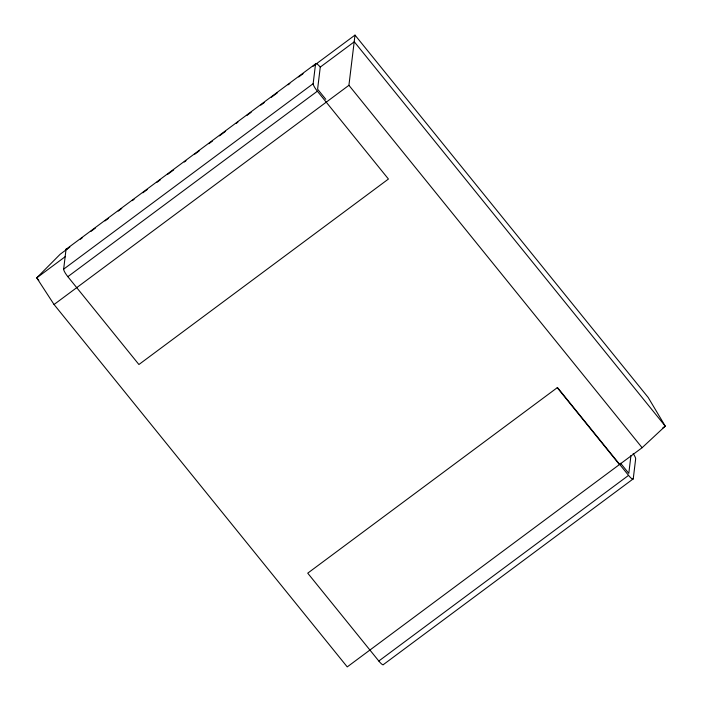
<?xml version="1.0" encoding="UTF-8"?>
<svg xmlns="http://www.w3.org/2000/svg" width="702" height="702" viewBox="0 0 702 702"><rect width="100%" height="100%" fill="white"/><g stroke="black" fill="none" stroke-linecap="round" stroke-linejoin="round"><path stroke-width="1.05" d="M312.75 66.506L355.001 35.1L348.92 85.311L642.119 447.7L347.244 666.9L54.045 304.51L36.732 277.86L60.118 254.299L69.805 247.104M315.558 63.864L313.153 83.687A7.204 1.422 53.4 0 0 317.357 91.19L388.434 179.036L138.917 364.513L67.84 276.667A7.204 1.422 53.4 0 1 63.645 269.164L66.041 249.333L315.558 63.864A8.178 1.615 53.4 0 1 320.27 67.085L317.602 89.18L325.798 99.315M630.958 455.484L628.799 473.367L620.594 463.232M633.239 478.861A7.204 1.422 53.4 0 1 628.553 475.377L557.476 387.522L307.73 573.165L378.808 661.021A7.204 1.422 53.4 0 0 383.494 664.504L633.239 478.861L635.661 458.845A7.468 1.474 53.4 0 0 633.16 453.571M642.119 447.7L665.268 426.149L648.2 397.49L355.001 35.1M80.361 239.25L82.125 237.943M90.927 231.397L95.332 228.124M105.01 220.928L108.529 218.313M118.217 211.118L121.736 208.494M132.301 200.64L134.056 199.333M142.866 192.796L147.262 189.522M156.95 182.327L160.468 179.703M167.506 174.473L173.675 169.893M184.231 162.039L185.995 160.732M194.796 154.186L199.201 150.912M208.88 143.717L212.399 141.102M219.445 135.863L225.605 131.283M236.17 123.438L237.925 122.122M246.727 115.584L251.132 112.311M260.811 105.116L264.338 102.492M271.376 97.262L277.536 92.682M288.101 84.828L289.865 83.52M298.666 76.974L303.062 73.701M65.523 256.458L36.732 277.86L38.803 280.414M320.27 67.085L354.299 41.795L665.268 426.149L662.644 428.097M63.645 269.164L313.153 83.687M67.84 276.667L317.357 91.19M54.045 304.51L348.92 85.311M378.808 661.021L628.553 475.377M557.248 387.688L619.436 464.566M66.041 249.333A8.178 1.615 53.4 0 1 67.094 249.149"/></g></svg>
